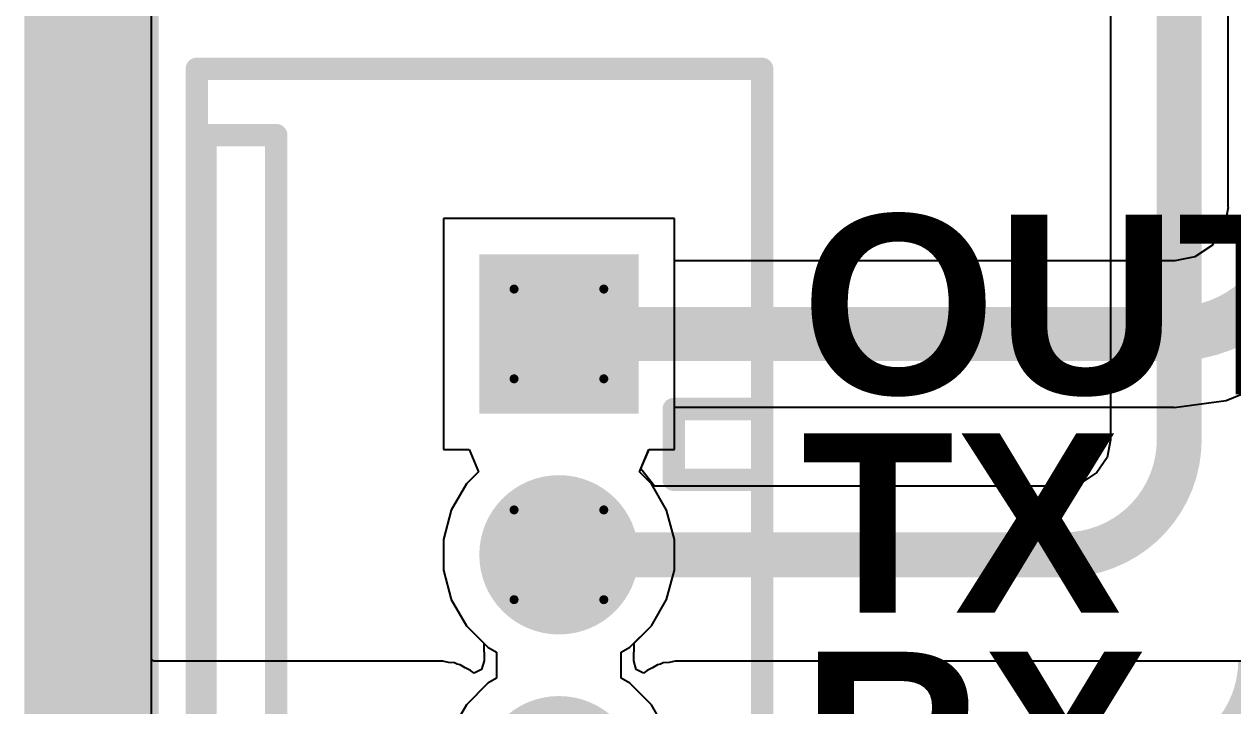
# Model space of a CAD drawing. Header units: inches. Extents: x -0.5 to 14, y -0.2 to 4.7.
# Drawn here: x -0.1492 to 0.1201, y 0.3001 to 0.4519 of the extents above; entities that cross this region are included whole.
import ezdxf

# ---------------------------------------------------------------- set-up
doc = ezdxf.new("R2010")
doc.units = ezdxf.units.IN
doc.header["$MEASUREMENT"] = 0
for name, color, linetype in [('Board_outline', 56, 'Continuous'), ('Bottom Layer', 5, 'Continuous'), ('Bottom Overlay', 54, 'Continuous'), ('Bottom Solder', 6, 'Continuous'), ('Drill Drawing', 1, 'Continuous'), ('GND', 16, 'Continuous'), ('Keep-Out Layer', 6, 'Continuous'), ('Multi-Layer', 9, 'Continuous'), ('Pad Holes', 156, 'Continuous'), ('POWER', 76, 'Continuous'), ('Top Layer', 1, 'Continuous'), ('Top Overlay', 2, 'Continuous'), ('Top Solder', 216, 'Continuous')]:
    doc.layers.add(name, color=color, linetype=linetype)
doc.styles.add('Arial_Bold', font='', dxfattribs={"height": 0.2})
doc.styles.get('Arial_Bold').set_extended_font_data('Arial', bold=True)

# ---------------------------------------------------------------- blocks, each defined once
blk = doc.blocks.new('ZX_MX1_25_5PZZ_1')
at = {"layer": 'Bottom Layer'}
blk.add_hatch(color=5, dxfattribs=at).paths.add_polyline_path([(-0.11417, 0.01575), (-0.08267, 0.01575), (-0.08267, -0.01575), (-0.11417, -0.01575)])
h = blk.add_hatch(color=5, dxfattribs=at)
edge = h.paths.add_edge_path()
edge.add_arc((-0.04921, 0), 0.01575, 0, 360)
h = blk.add_hatch(color=5, dxfattribs=at)
edge = h.paths.add_edge_path()
edge.add_arc((0.00001, 0), 0.01575, 0, 360)
h = blk.add_hatch(color=5, dxfattribs=at)
edge = h.paths.add_edge_path()
edge.add_arc((0.04921, 0), 0.01575, 0, 360)
h = blk.add_hatch(color=5, dxfattribs=at)
edge = h.paths.add_edge_path()
edge.add_arc((0.09842, 0), 0.01575, 0, 360)
at = {"layer": 'Bottom Solder'}
blk.add_hatch(color=6, dxfattribs=at).paths.add_polyline_path([(-0.11617, 0.01775), (-0.08067, 0.01775), (-0.08067, -0.01775), (-0.11617, -0.01775)])
h = blk.add_hatch(color=6, dxfattribs=at)
edge = h.paths.add_edge_path()
edge.add_arc((-0.04921, 0), 0.01775, 0, 360)
h = blk.add_hatch(color=6, dxfattribs=at)
edge = h.paths.add_edge_path()
edge.add_arc((0.00001, 0), 0.01775, 0, 360)
h = blk.add_hatch(color=6, dxfattribs=at)
edge = h.paths.add_edge_path()
edge.add_arc((0.04921, 0), 0.01775, 0, 360)
h = blk.add_hatch(color=6, dxfattribs=at)
edge = h.paths.add_edge_path()
edge.add_arc((0.09842, 0), 0.01775, 0, 360)
at = {"layer": 'GND'}
blk.add_hatch(color=16, dxfattribs=at).paths.add_polyline_path([(-0.11417, 0.01575), (-0.08267, 0.01575), (-0.08267, -0.01575), (-0.11417, -0.01575)])
h = blk.add_hatch(color=16, dxfattribs=at)
edge = h.paths.add_edge_path()
edge.add_arc((-0.04921, 0), 0.01575, 0, 360)
h = blk.add_hatch(color=16, dxfattribs=at)
edge = h.paths.add_edge_path()
edge.add_arc((0.00001, 0), 0.01575, 0, 360)
h = blk.add_hatch(color=16, dxfattribs=at)
edge = h.paths.add_edge_path()
edge.add_arc((0.04921, 0), 0.01575, 0, 360)
h = blk.add_hatch(color=16, dxfattribs=at)
edge = h.paths.add_edge_path()
edge.add_arc((0.09842, 0), 0.01575, 0, 360)
at = {"layer": 'Multi-Layer'}
blk.add_hatch(color=9, dxfattribs=at).paths.add_polyline_path([(-0.11417, 0.01575), (-0.08267, 0.01575), (-0.08267, -0.01575), (-0.11417, -0.01575)])
h = blk.add_hatch(color=9, dxfattribs=at)
edge = h.paths.add_edge_path()
edge.add_arc((-0.04921, 0), 0.01575, 0, 360)
h = blk.add_hatch(color=9, dxfattribs=at)
edge = h.paths.add_edge_path()
edge.add_arc((0.00001, 0), 0.01575, 0, 360)
h = blk.add_hatch(color=9, dxfattribs=at)
edge = h.paths.add_edge_path()
edge.add_arc((0.04921, 0), 0.01575, 0, 360)
h = blk.add_hatch(color=9, dxfattribs=at)
edge = h.paths.add_edge_path()
edge.add_arc((0.09842, 0), 0.01575, 0, 360)
at = {"layer": 'Pad Holes'}
h = blk.add_hatch(color=7, dxfattribs=at)
edge = h.paths.add_edge_path()
edge.add_arc((-0.09842, 0), 0.00984, 0, 360)
h = blk.add_hatch(color=7, dxfattribs=at)
edge = h.paths.add_edge_path()
edge.add_arc((-0.04921, 0), 0.00984, 0, 360)
h = blk.add_hatch(color=7, dxfattribs=at)
edge = h.paths.add_edge_path()
edge.add_arc((0.00001, 0), 0.00984, 0, 360)
h = blk.add_hatch(color=7, dxfattribs=at)
edge = h.paths.add_edge_path()
edge.add_arc((0.04921, 0), 0.00984, 0, 360)
h = blk.add_hatch(color=7, dxfattribs=at)
edge = h.paths.add_edge_path()
edge.add_arc((0.09842, 0), 0.00984, 0, 360)
at = {"layer": 'POWER'}
blk.add_hatch(color=76, dxfattribs=at).paths.add_polyline_path([(-0.11417, 0.01575), (-0.08267, 0.01575), (-0.08267, -0.01575), (-0.11417, -0.01575)])
h = blk.add_hatch(color=76, dxfattribs=at)
edge = h.paths.add_edge_path()
edge.add_arc((-0.04921, 0), 0.01575, 0, 360)
h = blk.add_hatch(color=76, dxfattribs=at)
edge = h.paths.add_edge_path()
edge.add_arc((0.00001, 0), 0.01575, 0, 360)
h = blk.add_hatch(color=76, dxfattribs=at)
edge = h.paths.add_edge_path()
edge.add_arc((0.04921, 0), 0.01575, 0, 360)
h = blk.add_hatch(color=76, dxfattribs=at)
edge = h.paths.add_edge_path()
edge.add_arc((0.09842, 0), 0.01575, 0, 360)
at = {"layer": 'Top Layer'}
blk.add_hatch(color=1, dxfattribs=at).paths.add_polyline_path([(-0.11417, 0.01575), (-0.08267, 0.01575), (-0.08267, -0.01575), (-0.11417, -0.01575)])
h = blk.add_hatch(color=1, dxfattribs=at)
edge = h.paths.add_edge_path()
edge.add_arc((-0.04921, 0), 0.01575, 0, 360)
h = blk.add_hatch(color=1, dxfattribs=at)
edge = h.paths.add_edge_path()
edge.add_arc((0.00001, 0), 0.01575, 0, 360)
h = blk.add_hatch(color=1, dxfattribs=at)
edge = h.paths.add_edge_path()
edge.add_arc((0.04921, 0), 0.01575, 0, 360)
h = blk.add_hatch(color=1, dxfattribs=at)
edge = h.paths.add_edge_path()
edge.add_arc((0.09842, 0), 0.01575, 0, 360)
at = {"layer": 'Top Solder'}
blk.add_hatch(color=216, dxfattribs=at).paths.add_polyline_path([(-0.11617, 0.01775), (-0.08067, 0.01775), (-0.08067, -0.01775), (-0.11617, -0.01775)])
h = blk.add_hatch(color=216, dxfattribs=at)
edge = h.paths.add_edge_path()
edge.add_arc((-0.04921, 0), 0.01775, 0, 360)
h = blk.add_hatch(color=216, dxfattribs=at)
edge = h.paths.add_edge_path()
edge.add_arc((0.00001, 0), 0.01775, 0, 360)
h = blk.add_hatch(color=216, dxfattribs=at)
edge = h.paths.add_edge_path()
edge.add_arc((0.04921, 0), 0.01775, 0, 360)
h = blk.add_hatch(color=216, dxfattribs=at)
edge = h.paths.add_edge_path()
edge.add_arc((0.09842, 0), 0.01775, 0, 360)
at = {"layer": 'Top Overlay'}
for points in [[(-0.15747, -0.0807, 0.005, 0.005, 0), (-0.15747, 0.04528, 0.005, 0.005, 0)], [(0.15749, 0.04528, 0.005, 0.005, 0), (-0.15747, 0.04528, 0.005, 0.005, 0)], [(-0.08169, 0.02559, 0.005, 0.005, 0), (-0.08169, 0.04528, 0.005, 0.005, 0)], [(-0.06594, 0.04528, 0.005, 0.005, 0), (-0.08169, 0.04528, 0.005, 0.005, 0)], [(-0.06594, 0.02559, 0.005, 0.005, 0), (-0.06594, 0.04528, 0.005, 0.005, 0)], [(0.06497, 0.02559, 0.005, 0.005, 0), (0.06497, 0.04528, 0.005, 0.005, 0)], [(0.08072, 0.04528, 0.005, 0.005, 0), (0.06497, 0.04528, 0.005, 0.005, 0)], [(0.08072, 0.02559, 0.005, 0.005, 0), (0.08072, 0.04528, 0.005, 0.005, 0)], [(0.15749, -0.0807, 0.005, 0.005, 0), (0.15749, 0.04528, 0.005, 0.005, 0)], [(-0.06594, 0.02559, 0.005, 0.005, 0), (-0.08169, 0.02559, 0.005, 0.005, 0)], [(0.08072, 0.02559, 0.005, 0.005, 0), (0.06497, 0.02559, 0.005, 0.005, 0)], [(-0.14271, -0.07874, 0.005, 0.005, 0), (-0.14271, -0.06299, 0.005, 0.005, 0)], [(0.14174, -0.06299, 0.005, 0.005, 0), (-0.14271, -0.06299, 0.005, 0.005, 0)], [(0.14174, -0.07874, 0.005, 0.005, 0), (0.14174, -0.06299, 0.005, 0.005, 0)], [(0.14174, -0.07874, 0.005, 0.005, 0), (-0.14271, -0.07874, 0.005, 0.005, 0)], [(0.15749, -0.0807, 0.005, 0.005, 0), (-0.15747, -0.0807, 0.005, 0.005, 0)]]:
    blk.add_lwpolyline(points, format="xyseb", dxfattribs=at)
for points in [[(-0.15872, 0.04528, 0.0025, 0.0025, 1), (-0.15622, 0.04528, 0.0025, 0.0025, 1)], [(-0.15872, 0.04528, 0.0025, 0.0025, 1), (-0.15622, 0.04528, 0.0025, 0.0025, 1)], [(-0.08294, 0.04528, 0.0025, 0.0025, 1), (-0.08044, 0.04528, 0.0025, 0.0025, 1)], [(-0.08294, 0.04528, 0.0025, 0.0025, 1), (-0.08044, 0.04528, 0.0025, 0.0025, 1)], [(-0.06719, 0.04528, 0.0025, 0.0025, 1), (-0.06469, 0.04528, 0.0025, 0.0025, 1)], [(-0.06719, 0.04528, 0.0025, 0.0025, 1), (-0.06469, 0.04528, 0.0025, 0.0025, 1)], [(0.06372, 0.04528, 0.0025, 0.0025, 1), (0.06622, 0.04528, 0.0025, 0.0025, 1)], [(0.06372, 0.04528, 0.0025, 0.0025, 1), (0.06622, 0.04528, 0.0025, 0.0025, 1)], [(0.07947, 0.04528, 0.0025, 0.0025, 1), (0.08197, 0.04528, 0.0025, 0.0025, 1)], [(0.07947, 0.04528, 0.0025, 0.0025, 1), (0.08197, 0.04528, 0.0025, 0.0025, 1)], [(0.15624, 0.04528, 0.0025, 0.0025, 1), (0.15874, 0.04528, 0.0025, 0.0025, 1)], [(0.15624, 0.04528, 0.0025, 0.0025, 1), (0.15874, 0.04528, 0.0025, 0.0025, 1)], [(-0.08294, 0.02559, 0.0025, 0.0025, 1), (-0.08044, 0.02559, 0.0025, 0.0025, 1)], [(-0.08294, 0.02559, 0.0025, 0.0025, 1), (-0.08044, 0.02559, 0.0025, 0.0025, 1)], [(-0.06719, 0.02559, 0.0025, 0.0025, 1), (-0.06469, 0.02559, 0.0025, 0.0025, 1)], [(-0.06719, 0.02559, 0.0025, 0.0025, 1), (-0.06469, 0.02559, 0.0025, 0.0025, 1)], [(0.06372, 0.02559, 0.0025, 0.0025, 1), (0.06622, 0.02559, 0.0025, 0.0025, 1)], [(0.06372, 0.02559, 0.0025, 0.0025, 1), (0.06622, 0.02559, 0.0025, 0.0025, 1)], [(0.07947, 0.02559, 0.0025, 0.0025, 1), (0.08197, 0.02559, 0.0025, 0.0025, 1)], [(0.07947, 0.02559, 0.0025, 0.0025, 1), (0.08197, 0.02559, 0.0025, 0.0025, 1)], [(-0.14396, -0.06299, 0.0025, 0.0025, 1), (-0.14146, -0.06299, 0.0025, 0.0025, 1)], [(-0.14396, -0.06299, 0.0025, 0.0025, 1), (-0.14146, -0.06299, 0.0025, 0.0025, 1)], [(0.14049, -0.06299, 0.0025, 0.0025, 1), (0.14299, -0.06299, 0.0025, 0.0025, 1)], [(0.14049, -0.06299, 0.0025, 0.0025, 1), (0.14299, -0.06299, 0.0025, 0.0025, 1)], [(-0.14396, -0.07874, 0.0025, 0.0025, 1), (-0.14146, -0.07874, 0.0025, 0.0025, 1)], [(-0.14396, -0.07874, 0.0025, 0.0025, 1), (-0.14146, -0.07874, 0.0025, 0.0025, 1)], [(0.14049, -0.07874, 0.0025, 0.0025, 1), (0.14299, -0.07874, 0.0025, 0.0025, 1)], [(0.14049, -0.07874, 0.0025, 0.0025, 1), (0.14299, -0.07874, 0.0025, 0.0025, 1)], [(-0.15872, -0.0807, 0.0025, 0.0025, 1), (-0.15622, -0.0807, 0.0025, 0.0025, 1)], [(-0.15872, -0.0807, 0.0025, 0.0025, 1), (-0.15622, -0.0807, 0.0025, 0.0025, 1)], [(0.15624, -0.0807, 0.0025, 0.0025, 1), (0.15874, -0.0807, 0.0025, 0.0025, 1)], [(0.15624, -0.0807, 0.0025, 0.0025, 1), (0.15874, -0.0807, 0.0025, 0.0025, 1)]]:
    blk.add_lwpolyline(points, format="xyseb", close=True, dxfattribs=at)

msp = doc.modelspace()

# ---------------------------------------------------------------- linework, layer by layer
at = {"layer": 'Board_outline'}
for points in [[(-0.13421, -0.08202, 0.03, 0.03, 0), (-0.13421, 1.68018, 0.03, 0.03, 0)], [(-0.13421, -0.08202, 0.03, 0.03, 0), (-0.13421, 1.68018, 0.03, 0.03, 0)], [(-0.13421, -0.08202, 0.03, 0.03, 0), (-0.13421, 1.68018, 0.03, 0.03, 0)], [(-0.13421, -0.08302, 0.03, 0.03, 0), (-0.13421, 1.67918, 0.03, 0.03, 0)]]:
    msp.add_lwpolyline(points, format="xyseb", dxfattribs=at)
at = {"layer": 'Bottom Layer'}
for p, q in [((-0.12087, -0.08112), (-0.12087, 1.68018)), ((0.0929, 0.77829), (0.0929, 0.35936)), ((-0.0043, 0.40867), (-0.05579, 0.40867)), ((-0.05579, 0.40867), (-0.05579, 0.35718)), ((-0.0043, 0.35718), (-0.0043, 0.40867)), ((0.09289, 0.35936), (0.0921, 0.3554)), ((0.0929, 0.35936), (0.09289, 0.35936)), ((-0.05579, 0.35718), (-0.05006, 0.35718)), ((-0.05006, 0.35718), (-0.04799, 0.35218)), ((-0.01179, 0.3529), (-0.00995, 0.35718)), ((-0.00995, 0.35718), (-0.0043, 0.35718)), ((-0.00873, 0.34901), (-0.01179, 0.3529)), ((0.0921, 0.3554), (0.08986, 0.35204)), ((-0.04799, 0.35218), (-0.05065, 0.34952)), ((0.08986, 0.35204), (0.08651, 0.3498)), ((-0.05065, 0.34952), (-0.05404, 0.34365)), ((0.08255, 0.34901), (-0.00873, 0.34901)), ((0.08651, 0.3498), (0.08255, 0.34901)), ((0.08255, 0.34901), (0.08255, 0.34901)), ((-0.05404, 0.34365), (-0.05579, 0.3371)), ((-0.05579, 0.3371), (-0.05579, 0.33032)), ((-0.05579, 0.33032), (-0.05404, 0.32377)), ((-0.05404, 0.32377), (-0.05065, 0.3179)), ((-0.05065, 0.3179), (-0.04585, 0.31311)), ((-0.04585, 0.31311), (-0.04392, 0.31199)), ((-0.04392, 0.31199), (-0.04392, 0.30622)), ((-0.04585, 0.3051), (-0.05065, 0.3003)), ((-0.04392, 0.30622), (-0.04585, 0.3051)), ((-0.05065, 0.3003), (-0.05404, 0.29443))]:
    msp.add_line(p, q, dxfattribs=at)
for points in [[(0.10819, 0.35936, 0.01, 0.01, 0), (0.10819, 0.77829, 0.01, 0.01, 0)], [(0.10819, 0.35936, 0.01, 0.01, -0.414214), (0.08255, 0.33371, 0.01, 0.01, 0)], [(-0.03004, 0.33371, 0.01, 0.01, 0), (0.08255, 0.33371, 0.01, 0.01, 0)], [(0.12634, 0.31011, 0.01, 0.01, -0.414214), (0.10073, 0.28451, 0.01, 0.01, 0)]]:
    msp.add_lwpolyline(points, format="xyseb", dxfattribs=at)
for points in [[(0.10569, 0.35936, 0.005, 0.005, 1), (0.11069, 0.35936, 0.005, 0.005, 1)], [(0.10569, 0.35936, 0.005, 0.005, 1), (0.11069, 0.35936, 0.005, 0.005, 1)], [(-0.03254, 0.33371, 0.005, 0.005, 1), (-0.02754, 0.33371, 0.005, 0.005, 1)], [(0.08005, 0.33371, 0.005, 0.005, 1), (0.08505, 0.33371, 0.005, 0.005, 1)], [(0.08005, 0.33371, 0.005, 0.005, 1), (0.08505, 0.33371, 0.005, 0.005, 1)]]:
    msp.add_lwpolyline(points, format="xyseb", close=True, dxfattribs=at)
at = {"layer": 'Bottom Overlay'}
msp.add_lwpolyline([(-0.13421, -0.08202, 0.03, 0.03, 0), (-0.13421, 1.68018, 0.03, 0.03, 0)], format="xyseb", dxfattribs=at)
at = {"layer": 'Drill Drawing'}
for points in [[(-0.04004, 0.39292, 0.002, 0.002, 0), (-0.02004, 0.39292, 0.002, 0.002, 0)], [(-0.04004, 0.37292, 0.002, 0.002, 0), (-0.04004, 0.39292, 0.002, 0.002, 0)], [(-0.02004, 0.37292, 0.002, 0.002, 0), (-0.02004, 0.39292, 0.002, 0.002, 0)], [(-0.04004, 0.37292, 0.002, 0.002, 0), (-0.02004, 0.37292, 0.002, 0.002, 0)], [(-0.04004, 0.34371, 0.002, 0.002, 0), (-0.02004, 0.34371, 0.002, 0.002, 0)], [(-0.04004, 0.32371, 0.002, 0.002, 0), (-0.04004, 0.34371, 0.002, 0.002, 0)], [(-0.02004, 0.32371, 0.002, 0.002, 0), (-0.02004, 0.34371, 0.002, 0.002, 0)], [(-0.04004, 0.32371, 0.002, 0.002, 0), (-0.02004, 0.32371, 0.002, 0.002, 0)]]:
    msp.add_lwpolyline(points, format="xyseb", dxfattribs=at)
for points in [[(-0.04054, 0.39292, 0.001, 0.001, 1), (-0.03954, 0.39292, 0.001, 0.001, 1)], [(-0.04054, 0.39292, 0.001, 0.001, 1), (-0.03954, 0.39292, 0.001, 0.001, 1)], [(-0.02054, 0.39292, 0.001, 0.001, 1), (-0.01954, 0.39292, 0.001, 0.001, 1)], [(-0.02054, 0.39292, 0.001, 0.001, 1), (-0.01954, 0.39292, 0.001, 0.001, 1)], [(-0.04054, 0.37292, 0.001, 0.001, 1), (-0.03954, 0.37292, 0.001, 0.001, 1)], [(-0.04054, 0.37292, 0.001, 0.001, 1), (-0.03954, 0.37292, 0.001, 0.001, 1)], [(-0.02054, 0.37292, 0.001, 0.001, 1), (-0.01954, 0.37292, 0.001, 0.001, 1)], [(-0.02054, 0.37292, 0.001, 0.001, 1), (-0.01954, 0.37292, 0.001, 0.001, 1)], [(-0.04054, 0.34371, 0.001, 0.001, 1), (-0.03954, 0.34371, 0.001, 0.001, 1)], [(-0.04054, 0.34371, 0.001, 0.001, 1), (-0.03954, 0.34371, 0.001, 0.001, 1)], [(-0.02054, 0.34371, 0.001, 0.001, 1), (-0.01954, 0.34371, 0.001, 0.001, 1)], [(-0.02054, 0.34371, 0.001, 0.001, 1), (-0.01954, 0.34371, 0.001, 0.001, 1)], [(-0.04054, 0.32371, 0.001, 0.001, 1), (-0.03954, 0.32371, 0.001, 0.001, 1)], [(-0.04054, 0.32371, 0.001, 0.001, 1), (-0.03954, 0.32371, 0.001, 0.001, 1)], [(-0.02054, 0.32371, 0.001, 0.001, 1), (-0.01954, 0.32371, 0.001, 0.001, 1)], [(-0.02054, 0.32371, 0.001, 0.001, 1), (-0.01954, 0.32371, 0.001, 0.001, 1)]]:
    msp.add_lwpolyline(points, format="xyseb", close=True, dxfattribs=at)
at = {"layer": 'GND'}
for p, q in [((-0.12087, -0.08112), (-0.12087, 1.68018)), ((-0.0043, 0.40867), (-0.05579, 0.40867)), ((-0.05579, 0.40867), (-0.05579, 0.35718)), ((-0.0043, 0.35718), (-0.0043, 0.40867)), ((-0.05579, 0.35718), (-0.05006, 0.35718)), ((-0.05006, 0.35718), (-0.04799, 0.35218)), ((-0.0121, 0.35218), (-0.01002, 0.35718)), ((-0.01002, 0.35718), (-0.0043, 0.35718)), ((-0.04799, 0.35218), (-0.05065, 0.34952)), ((-0.00944, 0.34952), (-0.0121, 0.35218)), ((-0.05065, 0.34952), (-0.05404, 0.34365)), ((-0.00605, 0.34365), (-0.00944, 0.34952)), ((-0.05404, 0.34365), (-0.05579, 0.3371)), ((-0.0043, 0.3371), (-0.00605, 0.34365)), ((-0.05579, 0.3371), (-0.05579, 0.33032)), ((-0.0043, 0.33032), (-0.0043, 0.3371)), ((-0.05579, 0.33032), (-0.05404, 0.32377)), ((-0.00605, 0.32377), (-0.0043, 0.33032)), ((-0.05404, 0.32377), (-0.05065, 0.3179)), ((-0.00944, 0.3179), (-0.00605, 0.32377)), ((-0.05065, 0.3179), (-0.04585, 0.31311)), ((-0.01423, 0.31311), (-0.00944, 0.3179)), ((-0.04585, 0.31311), (-0.04392, 0.31199)), ((-0.01617, 0.31199), (-0.01423, 0.31311)), ((-0.04392, 0.31199), (-0.04392, 0.30622)), ((-0.01617, 0.30622), (-0.01617, 0.31199)), ((-0.04585, 0.3051), (-0.05065, 0.3003)), ((-0.04392, 0.30622), (-0.04585, 0.3051)), ((-0.01423, 0.3051), (-0.01617, 0.30622)), ((-0.00944, 0.3003), (-0.01423, 0.3051)), ((-0.05065, 0.3003), (-0.05404, 0.29443)), ((-0.00605, 0.29443), (-0.00944, 0.3003))]:
    msp.add_line(p, q, dxfattribs=at)
at = {"layer": 'Keep-Out Layer'}
msp.add_lwpolyline([(-0.13421, -0.08202, 0.00616, 0.00616, 0), (-0.13421, 1.68018, 0.00616, 0.00616, 0)], format="xyseb", dxfattribs=at)
msp.add_lwpolyline([(-0.13421, -0.08202, 0.00616, 0.00616, 0), (-0.13421, 1.68018, 0.00616, 0.00616, 0)], format="xyseb", dxfattribs=at)
at = {"layer": 'POWER'}
for p, q in [((-0.12087, 0.31049), (-0.12087, 1.68018)), ((-0.0043, 0.40867), (-0.05579, 0.40867)), ((-0.05579, 0.40867), (-0.05579, 0.35718)), ((-0.0043, 0.35718), (-0.0043, 0.40867)), ((-0.05579, 0.35718), (-0.05006, 0.35718)), ((-0.05006, 0.35718), (-0.04799, 0.35218)), ((-0.0121, 0.35218), (-0.01002, 0.35718)), ((-0.01002, 0.35718), (-0.0043, 0.35718)), ((-0.04799, 0.35218), (-0.05065, 0.34952)), ((-0.00944, 0.34952), (-0.0121, 0.35218)), ((-0.05065, 0.34952), (-0.05404, 0.34365)), ((-0.00605, 0.34365), (-0.00944, 0.34952)), ((-0.05404, 0.34365), (-0.05579, 0.3371)), ((-0.0043, 0.3371), (-0.00605, 0.34365)), ((-0.05579, 0.3371), (-0.05579, 0.33032)), ((-0.0043, 0.33032), (-0.0043, 0.3371)), ((-0.05579, 0.33032), (-0.05404, 0.32377)), ((-0.00605, 0.32377), (-0.0043, 0.33032)), ((-0.05404, 0.32377), (-0.05065, 0.3179)), ((-0.00944, 0.3179), (-0.00605, 0.32377)), ((-0.05065, 0.3179), (-0.04677, 0.31403)), ((-0.01331, 0.31403), (-0.00944, 0.3179)), ((-0.04677, 0.31403), (-0.04672, 0.31011)), ((-0.01337, 0.31011), (-0.01331, 0.31403)), ((-0.1203, 0.31001), (-0.12087, 0.31049)), ((-0.05593, 0.31001), (-0.1203, 0.31001)), ((-0.05462, 0.30975), (-0.05593, 0.31001)), ((-0.05329, 0.30966), (-0.05462, 0.30975)), ((-0.04672, 0.31011), (-0.04728, 0.30816)), ((-0.01281, 0.30816), (-0.01337, 0.31011)), ((-0.00547, 0.30975), (-0.0068, 0.30966)), ((-0.00416, 0.31001), (-0.00547, 0.30975)), ((0.2751, 0.31001), (-0.00416, 0.31001)), ((-0.05269, 0.30937), (-0.05329, 0.30966)), ((-0.05203, 0.30923), (-0.05269, 0.30937)), ((-0.05092, 0.30849), (-0.05203, 0.30923)), ((-0.04972, 0.3079), (-0.05092, 0.30849)), ((-0.04892, 0.30732), (-0.04972, 0.3079)), ((-0.04728, 0.30816), (-0.04892, 0.30732)), ((-0.01117, 0.30732), (-0.01281, 0.30816)), ((-0.01036, 0.3079), (-0.01117, 0.30732)), ((-0.00917, 0.30849), (-0.01036, 0.3079)), ((-0.00806, 0.30923), (-0.00917, 0.30849)), ((-0.0074, 0.30937), (-0.00806, 0.30923)), ((-0.0068, 0.30966), (-0.0074, 0.30937))]:
    msp.add_line(p, q, dxfattribs=at)
at = {"layer": 'Top Layer'}
for p, q in [((-0.12087, -0.08112), (-0.12087, 1.68018)), ((0.11904, 0.66536), (0.11904, 0.41119)), ((0.11906, 0.41108), (0.11817, 0.4066)), ((0.11904, 0.41119), (0.11906, 0.41108)), ((-0.0043, 0.40867), (-0.05579, 0.40867)), ((-0.05579, 0.40867), (-0.05579, 0.35718)), ((-0.0043, 0.39924), (-0.0043, 0.40867)), ((0.11817, 0.4066), (0.11557, 0.40271)), ((0.11557, 0.40271), (0.11167, 0.40011)), ((0.10708, 0.39924), (-0.0043, 0.39924)), ((0.10719, 0.39921), (0.10708, 0.39924)), ((0.11167, 0.40011), (0.10719, 0.39921)), ((0.11864, 0.36806), (0.12941, 0.37252)), ((-0.0043, 0.35718), (-0.0043, 0.36661)), ((-0.0043, 0.36661), (0.10708, 0.36661)), ((0.10708, 0.36654), (0.11864, 0.36806)), ((0.10708, 0.36661), (0.10708, 0.36654)), ((-0.05579, 0.35718), (-0.05006, 0.35718)), ((-0.05006, 0.35718), (-0.04799, 0.35218)), ((-0.0121, 0.35218), (-0.01002, 0.35718)), ((-0.01002, 0.35718), (-0.0043, 0.35718)), ((-0.04799, 0.35218), (-0.05065, 0.34952)), ((-0.00944, 0.34952), (-0.0121, 0.35218)), ((-0.05065, 0.34952), (-0.05404, 0.34365)), ((-0.00605, 0.34365), (-0.00944, 0.34952)), ((-0.05404, 0.34365), (-0.05579, 0.3371)), ((-0.0043, 0.3371), (-0.00605, 0.34365)), ((-0.05579, 0.3371), (-0.05579, 0.33032)), ((-0.0043, 0.33032), (-0.0043, 0.3371)), ((-0.05579, 0.33032), (-0.05404, 0.32377)), ((-0.00605, 0.32377), (-0.0043, 0.33032)), ((-0.05404, 0.32377), (-0.05065, 0.3179)), ((-0.00944, 0.3179), (-0.00605, 0.32377)), ((-0.05065, 0.3179), (-0.04585, 0.31311)), ((-0.01423, 0.31311), (-0.00944, 0.3179)), ((-0.04585, 0.31311), (-0.04392, 0.31199)), ((-0.01617, 0.31199), (-0.01423, 0.31311)), ((-0.04392, 0.31199), (-0.04392, 0.30622)), ((-0.01617, 0.30622), (-0.01617, 0.31199)), ((-0.04585, 0.3051), (-0.05065, 0.3003)), ((-0.04392, 0.30622), (-0.04585, 0.3051)), ((-0.01423, 0.3051), (-0.01617, 0.30622)), ((-0.00944, 0.3003), (-0.01423, 0.3051)), ((-0.05065, 0.3003), (-0.05404, 0.29443)), ((-0.00605, 0.29443), (-0.00944, 0.3003))]:
    msp.add_line(p, q, dxfattribs=at)
for points in [[(0.13535, 0.41119, 0.012, 0.012, -0.414214), (0.10708, 0.38292, 0.012, 0.012, 0)], [(-0.03004, 0.38292, 0.012, 0.012, 0), (0.10708, 0.38292, 0.012, 0.012, 0)]]:
    msp.add_lwpolyline(points, format="xyseb", dxfattribs=at)
for points in [[(-0.03304, 0.38292, 0.006, 0.006, 1), (-0.02704, 0.38292, 0.006, 0.006, 1)], [(0.10408, 0.38292, 0.006, 0.006, 1), (0.11008, 0.38292, 0.006, 0.006, 1)], [(0.10408, 0.38292, 0.006, 0.006, 1), (0.11008, 0.38292, 0.006, 0.006, 1)]]:
    msp.add_lwpolyline(points, format="xyseb", close=True, dxfattribs=at)
at = {"layer": 'Top Overlay'}
msp.add_lwpolyline([(-0.13421, -0.08302, 0.03, 0.03, 0), (-0.13421, 1.67918, 0.03, 0.03, 0)], format="xyseb", dxfattribs=at)

# ---------------------------------------------------------------- block references
at = {"rotation": 270}
msp.add_blockref('ZX_MX1_25_5PZZ_1', (-0.03004, 0.2845), dxfattribs=at)

# ---------------------------------------------------------------- texts
at = {"layer": 'Top Overlay', "style": 'Arial_Bold'}
for s, p in [('OUT', (0.02392, 0.3695)), ('TX', (0.02392, 0.3208)), ('RX', (0.02392, 0.2721))]:
    msp.add_text(s, height=0.04, rotation=360, dxfattribs=at).set_placement(p)

doc.saveas('drawing.dxf')
